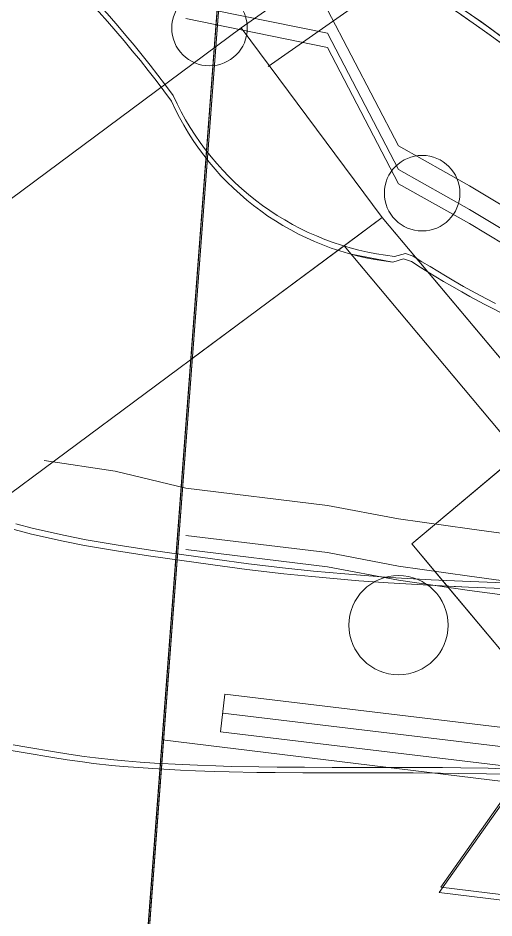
# Model space of a CAD drawing. Header units: metres. Extents: x -1097 to 1588, y -185 to 884.
# Drawn here: x 467.8 to 508.1, y 251.6 to 327.8 of the extents above; entities that cross this region are included whole.
import ezdxf

# ---------------------------------------------------------------- set-up
doc = ezdxf.new("R2010")
doc.units = ezdxf.units.M
for name, color, linetype, lineweight, plot in [('ARBOLES_PROY', 3, 'Continuous', 0, False), ('CRECIDA_Q100', 5, 'Continuous', 0, False), ('CRECIDA_Q2', 150, 'Continuous', 0, False), ('ESCALERAS', 7, 'Continuous', 0, False), ('EXT. caminos', 252, 'Continuous', 0, False), ('EXTENSIONES', 252, 'Continuous', 0, False), ('Plazas de Arribo', 40, 'Continuous', 0, False), ('PROYECCIONES', 7, 'Continuous', 0, False), ('Solado', 7, 'Continuous', 0, False), ('SUDS-CUNETA_VERDE', 3, 'Continuous', 0, False), ('TERRAZAS-GAVIONES', 8, 'Continuous', 0, False), ('TERRENO', 188, 'Continuous', 0, False), ('TEXTO', 7, 'Continuous', 0, False), ('VISTA', 7, 'Continuous', 0, False), ('VISTA LEJOS', 7, 'Continuous', 0, False)]:
    doc.layers.add(name, color=color, linetype=linetype, lineweight=lineweight, plot=plot)

msp = doc.modelspace()

# ---------------------------------------------------------------- linework, layer by layer
at = {"layer": 'ARBOLES_PROY'}
for centre, radius in [((484, 326.988), 3.2), ((502, 313.007), 3.2), ((500, 276.433), 4.2)]:
    msp.add_circle(centre, radius, dxfattribs=at)
at = {"layer": 'CRECIDA_Q100'}
msp.add_lwpolyline([(470, 290.376), (476, 289.476), (482, 288.027), (494, 286.578), (500, 285.433), (506, 284.583), (512, 283.774), (518, 283.047), (524, 282.498), (530, 282.15), (536, 281.987), (542, 281.987), (548, 281.987), (554, 281.987), (560, 282.029), (566, 282.205), (572, 282.376), (578, 282.542), (584, 282.695)], dxfattribs=at)
at = {"layer": 'CRECIDA_Q2'}
msp.add_lwpolyline([(494, 328.544), (500, 317.007), (506, 313.627), (512, 310.042), (518, 306.107), (524, 302.977), (530, 300.975), (536, 300.921), (542, 300.784), (548, 300.784), (554, 300.784), (560, 300.921), (566, 302.279), (572, 303.773), (578, 305.267), (584, 306.761)], dxfattribs=at)
at = {"layer": 'ESCALERAS'}
for points in [[(478.653, 248.928), (491.207, 415.553)], [(478.804, 249.397), (491.358, 416.023)]]:
    msp.add_lwpolyline(points, dxfattribs=at)
at = {"layer": 'EXT. caminos'}
for points in [[(498.608, 310.951), (513.255, 293.495)], [(495.391, 308.562), (510.191, 290.924)]]:
    msp.add_lwpolyline(points, dxfattribs=at)
at = {"layer": 'EXTENSIONES'}
for points in [[(486.682, 327.006), (537.833, 362.823)], [(488.976, 323.73), (542.421, 361.152)]]:
    msp.add_lwpolyline(points, dxfattribs=at)
at = {"layer": 'EXTENSIONES', "color": 253}
msp.add_lwpolyline([(446.544, 297.192), (458.47, 281.136), (498.608, 310.951), (486.682, 327.006)], close=True, dxfattribs=at)
at = {"layer": 'EXTENSIONES'}
for points in [[(486.682, 327.006), (446.544, 297.192), (458.47, 281.136), (498.608, 310.951)], [(547.075, 321.874), (554.788, 312.681), (508.826, 274.114), (501.112, 283.307)]]:
    msp.add_lwpolyline(points, close=True, dxfattribs=at)
at = {"layer": 'Plazas de Arribo', "color": 254}
msp.add_lwpolyline([(510.191, 290.924), (495.391, 308.562), (482.42, 298.927), (479.995, 266.733), (519.025, 261.959), (501.112, 283.307)], close=True, dxfattribs=at)
at = {"layer": 'Plazas de Arribo'}
for points in [[(495.391, 308.562), (482.42, 298.927)], [(510.191, 290.924), (495.391, 308.562)], [(482.42, 298.927), (479.995, 266.733)], [(501.112, 283.307), (510.191, 290.924)], [(519.025, 261.959), (501.112, 283.307)], [(479.995, 266.733), (519.025, 261.959)]]:
    msp.add_lwpolyline(points, dxfattribs=at)
at = {"layer": 'PROYECCIONES'}
for points in [[(509.986, 263.064), (503.435, 253.791)], [(510.137, 263.534), (503.586, 254.261)]]:
    msp.add_lwpolyline(points, dxfattribs=at)
at = {"layer": 'Solado'}
for points in [[(498.608, 310.951), (495.391, 308.562), (495.994, 307.843), (499.52, 307.179), (500.426, 307.443), (501.085, 307.211), (501.834, 306.735), (502.474, 306.343)], [(502.474, 306.343), (501.834, 306.735), (501.085, 307.211), (500.426, 307.443), (499.52, 307.179), (495.994, 307.843), (510.191, 290.924), (513.255, 293.495)], [(524.147, 286.97), (516.433, 296.162), (501.112, 283.307), (504.103, 279.742), (505.924, 279.658), (512.404, 279.399), (515.017, 279.309)], [(515.017, 279.309), (512.404, 279.399), (505.924, 279.658), (504.103, 279.742), (508.826, 274.114)]]:
    msp.add_lwpolyline(points, close=True, dxfattribs=at)
at = {"layer": 'SUDS-CUNETA_VERDE'}
msp.add_lwpolyline([(560.293, 261.584), (635.001, 253.615), (719.702, 262.583), (799.374, 272.542), (831.063, 284.426), (904.04, 313.416), (905.222, 310.442), (832.231, 281.446), (832.202, 281.435), (800.321, 269.48), (800.142, 269.424), (799.958, 269.39), (720.084, 259.406), (720.054, 259.402), (635.169, 250.415), (635, 250.406), (634.831, 250.415), (559.943, 258.403), (559.922, 258.405), (484.929, 267.404), (485.31, 270.581), (560.293, 261.584)], close=True, dxfattribs=at)
msp.add_lwpolyline([(485.119, 268.993), (560.113, 259.994), (635, 252.006), (719.885, 260.993), (799.759, 270.978), (831.64, 282.933), (904.631, 311.929)], dxfattribs=at)
at = {"layer": 'TERRAZAS-GAVIONES'}
for points in [[(482, 328.988), (494, 326.544), (500, 315.007), (506, 311.627), (512, 308.042), (518, 304.107), (524, 300.977), (530, 298.975), (536, 298.921), (542, 298.784), (548, 298.784), (554, 298.784), (560, 298.921), (566, 300.279), (572, 301.773), (578, 303.267), (584, 304.761)], [(482, 327.788), (494, 325.344), (500, 313.807), (506, 310.427), (512, 306.842), (518, 302.907), (524, 299.777), (530, 297.775), (536, 297.721), (542, 297.584), (548, 297.584), (554, 297.584), (560, 297.721), (566, 299.079), (572, 300.573), (578, 302.067), (584, 303.561)], [(482, 284.027), (494, 282.578), (500, 281.433), (506, 280.583), (512, 279.774), (518, 279.047), (524, 278.498), (530, 278.15), (536, 277.987), (542, 277.987), (548, 277.987), (554, 277.987), (560, 278.029), (566, 278.205), (572, 278.376), (578, 278.542), (584, 278.695)], [(482, 282.827), (494, 281.378), (500, 280.233), (506, 279.383), (512, 278.574), (518, 277.847), (524, 277.298), (530, 276.95), (536, 276.787), (542, 276.787), (548, 276.787), (554, 276.787), (560, 276.829), (566, 277.005), (572, 277.176), (578, 277.342), (584, 277.495)]]:
    msp.add_lwpolyline(points, dxfattribs=at)
at = {"layer": 'TERRENO'}
msp.add_lwpolyline([(455.982, 344.49, -0.087955), (480.773, 320.811, 0.265757), (499.52, 307.179), (500.426, 307.443), (501.085, 307.211), (501.834, 306.735), (502.516, 306.318), (503.812, 305.54), (504.522, 305.122), (505.358, 304.647), (506.039, 304.273), (507.249, 303.625), (508.046, 303.207), (509.226, 302.602)], format="xyb", dxfattribs=at)
for points in [[(512.404, 279.399), (505.924, 279.658), (502.602, 279.812), (499.117, 280.013), (496.631, 280.196), (492.656, 280.541), (490.285, 280.781), (487.146, 281.156), (484.285, 281.54), (478.842, 282.317), (476.125, 282.73), (473.418, 283.191), (471.623, 283.546), (468.944, 284.151), (467.466, 284.535)], [(467.216, 265.829), (468.397, 265.622), (470.73, 265.234), (471.939, 265.042), (473.235, 264.854), (474.186, 264.734), (475.741, 264.562), (476.691, 264.47), (477.987, 264.37), (479.197, 264.293), (481.53, 264.163), (482.826, 264.101), (484.381, 264.043), (485.677, 264.01), (488.01, 263.966), (489.565, 263.947), (491.898, 263.933), (494.231, 263.928), (498.897, 263.928), (501.229, 263.923), (503.562, 263.909), (505.118, 263.89), (507.45, 263.846), (508.746, 263.813)]]:
    msp.add_lwpolyline(points, dxfattribs=at)
at = {"layer": 'TEXTO', "color": 141}
msp.add_lwpolyline([(505.289, 328.12), (506.598, 327.211), (507.47, 326.592), (508.776, 325.643)], dxfattribs=at)
at = {"layer": 'VISTA'}
for points in [[(637.471, 237.397), (503.435, 253.791)], [(637.622, 237.866), (503.586, 254.261)]]:
    msp.add_lwpolyline(points, dxfattribs=at)
at = {"layer": 'VISTA LEJOS'}
for points in [[(491.207, 415.553), (473.596, 181.807)], [(491.358, 416.023), (473.747, 182.277)], [(505.44, 328.589), (506.749, 327.681), (507.621, 327.062), (508.926, 326.112)], [(505.289, 328.12), (506.598, 327.211), (507.47, 326.592), (508.776, 325.643)], [(512.555, 279.868), (506.075, 280.128), (502.753, 280.281), (499.268, 280.483), (496.782, 280.665), (492.807, 281.011), (490.436, 281.251), (487.297, 281.625), (484.436, 282.009), (478.993, 282.787), (476.276, 283.2), (473.569, 283.661), (471.773, 284.016), (469.095, 284.621), (467.616, 285.005)], [(512.404, 279.399), (505.924, 279.658), (502.602, 279.812), (499.117, 280.013), (496.631, 280.196), (492.656, 280.541), (490.285, 280.781), (487.146, 281.156), (484.285, 281.54), (478.842, 282.317), (476.125, 282.73), (473.418, 283.191), (471.623, 283.546), (468.944, 284.151), (467.466, 284.535)], [(467.367, 266.299), (468.548, 266.092), (470.88, 265.703), (472.09, 265.511), (473.386, 265.324), (474.337, 265.204), (475.892, 265.031), (476.842, 264.94), (478.138, 264.839), (479.348, 264.762), (481.681, 264.633), (482.977, 264.57), (484.532, 264.513), (485.828, 264.479), (488.161, 264.436), (489.716, 264.417), (492.049, 264.402), (494.382, 264.398), (499.047, 264.398), (501.38, 264.393), (503.713, 264.378), (505.268, 264.359), (507.601, 264.316), (508.897, 264.282)], [(467.216, 265.829), (468.397, 265.622), (470.73, 265.234), (471.939, 265.042), (473.235, 264.854), (474.186, 264.734), (475.741, 264.562), (476.691, 264.47), (477.987, 264.37), (479.197, 264.293), (481.53, 264.163), (482.826, 264.101), (484.381, 264.043), (485.677, 264.01), (488.01, 263.966), (489.565, 263.947), (491.898, 263.933), (494.231, 263.928), (498.897, 263.928), (501.229, 263.923), (503.562, 263.909), (505.118, 263.89), (507.45, 263.846), (508.746, 263.813)]]:
    msp.add_lwpolyline(points, dxfattribs=at)
for points in [[(455.982, 344.49, -0.087955), (480.773, 320.811, 0.265757), (499.52, 307.179), (500.426, 307.443), (501.085, 307.211), (501.834, 306.735), (502.516, 306.318), (503.812, 305.54), (504.522, 305.122), (505.358, 304.647), (506.039, 304.273), (507.249, 303.625), (508.046, 303.207), (509.226, 302.602)], [(456.133, 344.96, -0.087955), (480.924, 321.28, 0.265757), (499.67, 307.649), (500.577, 307.913), (501.236, 307.68), (501.985, 307.205), (502.667, 306.787), (503.963, 306.01), (504.673, 305.592), (505.508, 305.117), (506.19, 304.743), (507.4, 304.095), (508.196, 303.677)], [(513.805, 322.316, 0.070778), (484.839, 339.901, -0.951051)], [(513.654, 321.846, 0.070778), (484.689, 339.431, -0.951051)], [(513.654, 321.846, 0.070778), (484.689, 339.431, -0.951051)]]:
    msp.add_lwpolyline(points, format="xyb", dxfattribs=at)

doc.saveas('drawing.dxf')
